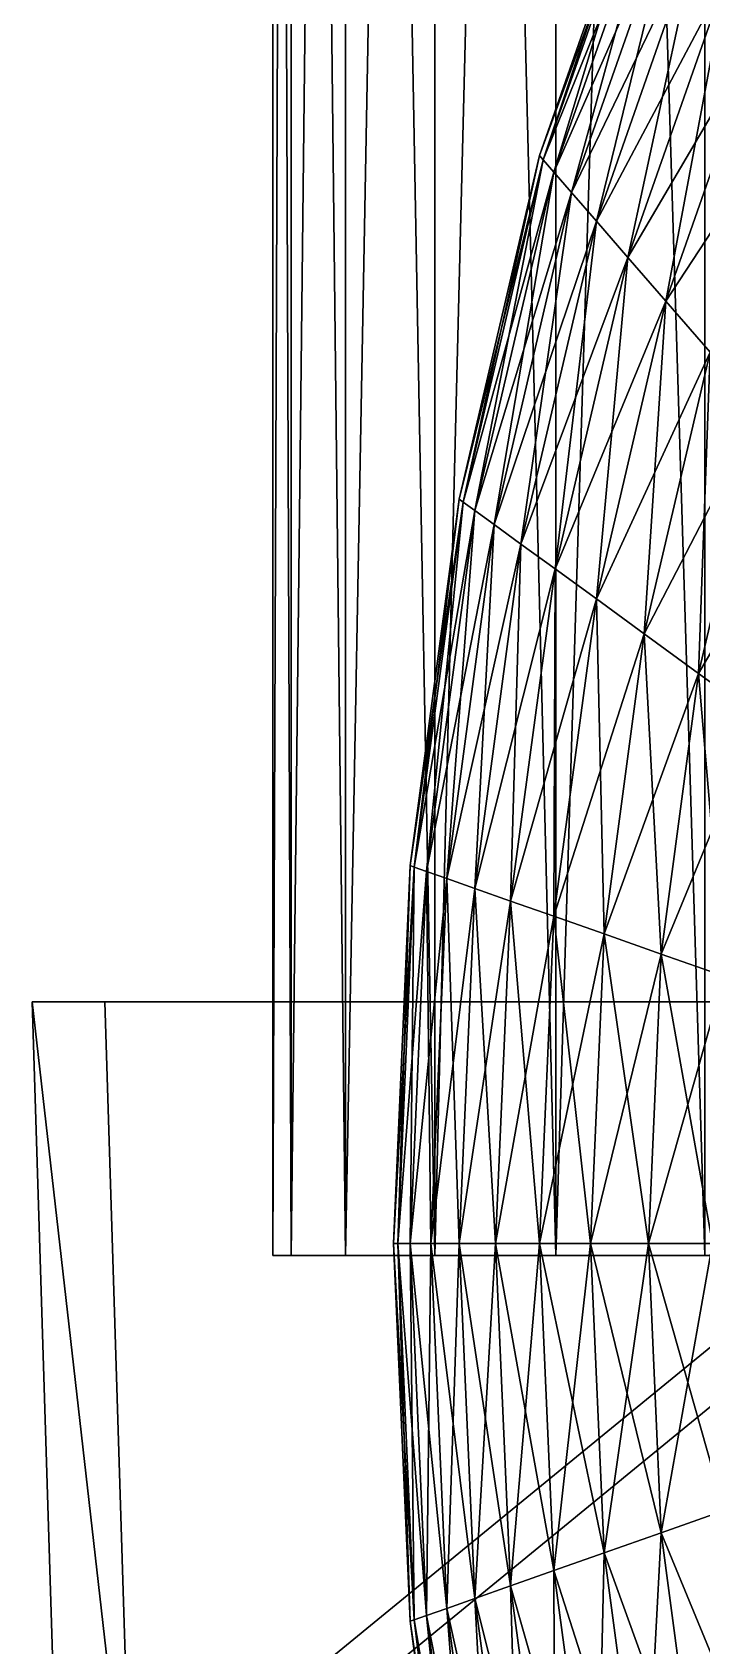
# Model space of a CAD drawing. Header units: metres. Extents: x -1.48 to 1.48, y -3.04 to 2.
# Drawn here: x -1.4596 to -1.2936, y -0.5249 to -0.1244 of the extents above; entities that cross this region are included whole.
import ezdxf

# ---------------------------------------------------------------- set-up
doc = ezdxf.new("R2010")
doc.units = ezdxf.units.M

msp = doc.modelspace()

# ---------------------------------------------------------------- linework, layer by layer
at = {"layer": 'Cylinder 3'}
for points in [[(-1.4, -0.428, -0.281), (-1.39544, 0.772, -0.22891), (-1.39544, -0.428, -0.22891)], [(-1.4, -0.428, -0.281), (-1.4, 0.772, -0.281), (-1.39544, 0.772, -0.22891)], [(-1.39544, -0.428, -0.33309), (-1.4, 0.772, -0.281), (-1.4, -0.428, -0.281)], [(-1.39544, -0.428, -0.33309), (-1.39544, 0.772, -0.33309), (-1.4, 0.772, -0.281)], [(-1.39544, -0.428, -0.22891), (-1.38191, 0.772, -0.17839), (-1.38191, -0.428, -0.17839)], [(-1.39544, -0.428, -0.22891), (-1.39544, 0.772, -0.22891), (-1.38191, 0.772, -0.17839)], [(-1.38191, -0.428, -0.38361), (-1.39544, 0.772, -0.33309), (-1.39544, -0.428, -0.33309)], [(-1.38191, -0.428, -0.38361), (-1.38191, 0.772, -0.38361), (-1.39544, 0.772, -0.33309)], [(-1.38191, -0.428, -0.17839), (-1.35981, 0.772, -0.131), (-1.35981, -0.428, -0.131)], [(-1.38191, -0.428, -0.17839), (-1.38191, 0.772, -0.17839), (-1.35981, 0.772, -0.131)], [(-1.35981, -0.428, -0.431), (-1.38191, 0.772, -0.38361), (-1.38191, -0.428, -0.38361)], [(-1.35981, -0.428, -0.431), (-1.35981, 0.772, -0.431), (-1.38191, 0.772, -0.38361)], [(-1.35981, -0.428, -0.131), (-1.32981, 0.772, -0.08816), (-1.32981, -0.428, -0.08816)], [(-1.35981, -0.428, -0.131), (-1.35981, 0.772, -0.131), (-1.32981, 0.772, -0.08816)], [(-1.32981, -0.428, -0.47384), (-1.35981, 0.772, -0.431), (-1.35981, -0.428, -0.431)], [(-1.32981, -0.428, -0.47384), (-1.32981, 0.772, -0.47384), (-1.35981, 0.772, -0.431)], [(-1.32981, -0.428, -0.08816), (-1.29284, 0.772, -0.05119), (-1.29284, -0.428, -0.05119)], [(-1.32981, -0.428, -0.08816), (-1.32981, 0.772, -0.08816), (-1.29284, 0.772, -0.05119)], [(-1.29284, -0.428, -0.51081), (-1.32981, 0.772, -0.47384), (-1.32981, -0.428, -0.47384)], [(-1.29284, -0.428, -0.51081), (-1.29284, 0.772, -0.51081), (-1.32981, 0.772, -0.47384)], [(-1.1, -0.428, -0.281), (-1.4, -0.428, -0.281), (-1.39544, -0.428, -0.22891)], [(-1.4, -0.428, -0.281), (-1.39544, -0.428, -0.22891), (-1.39544, -0.428, -0.22891)], [(-1.4, -0.428, -0.281), (-1.4, -0.428, -0.281), (-1.39544, -0.428, -0.22891)], [(-1.1, -0.428, -0.281), (-1.4, -0.428, -0.281), (-1.1, -0.428, -0.281)], [(-1.1, -0.428, -0.281), (-1.39544, -0.428, -0.33309), (-1.4, -0.428, -0.281)], [(-1.39544, -0.428, -0.33309), (-1.4, -0.428, -0.281), (-1.4, -0.428, -0.281)], [(-1.39544, -0.428, -0.33309), (-1.39544, -0.428, -0.33309), (-1.4, -0.428, -0.281)], [(-1.1, -0.428, -0.281), (-1.39544, -0.428, -0.22891), (-1.38191, -0.428, -0.17839)], [(-1.39544, -0.428, -0.22891), (-1.38191, -0.428, -0.17839), (-1.38191, -0.428, -0.17839)], [(-1.39544, -0.428, -0.22891), (-1.39544, -0.428, -0.22891), (-1.38191, -0.428, -0.17839)], [(-1.1, -0.428, -0.281), (-1.39544, -0.428, -0.22891), (-1.1, -0.428, -0.281)], [(-1.1, -0.428, -0.281), (-1.39544, -0.428, -0.33309), (-1.1, -0.428, -0.281)], [(-1.1, -0.428, -0.281), (-1.38191, -0.428, -0.38361), (-1.39544, -0.428, -0.33309)], [(-1.38191, -0.428, -0.38361), (-1.39544, -0.428, -0.33309), (-1.39544, -0.428, -0.33309)], [(-1.38191, -0.428, -0.38361), (-1.38191, -0.428, -0.38361), (-1.39544, -0.428, -0.33309)], [(-1.1, -0.428, -0.281), (-1.38191, -0.428, -0.17839), (-1.35981, -0.428, -0.131)], [(-1.38191, -0.428, -0.17839), (-1.35981, -0.428, -0.131), (-1.35981, -0.428, -0.131)], [(-1.38191, -0.428, -0.17839), (-1.38191, -0.428, -0.17839), (-1.35981, -0.428, -0.131)], [(-1.1, -0.428, -0.281), (-1.38191, -0.428, -0.17839), (-1.1, -0.428, -0.281)], [(-1.1, -0.428, -0.281), (-1.38191, -0.428, -0.38361), (-1.1, -0.428, -0.281)], [(-1.1, -0.428, -0.281), (-1.35981, -0.428, -0.431), (-1.38191, -0.428, -0.38361)], [(-1.35981, -0.428, -0.431), (-1.38191, -0.428, -0.38361), (-1.38191, -0.428, -0.38361)], [(-1.35981, -0.428, -0.431), (-1.35981, -0.428, -0.431), (-1.38191, -0.428, -0.38361)], [(-1.1, -0.428, -0.281), (-1.35981, -0.428, -0.131), (-1.32981, -0.428, -0.08816)], [(-1.35981, -0.428, -0.131), (-1.32981, -0.428, -0.08816), (-1.32981, -0.428, -0.08816)], [(-1.35981, -0.428, -0.131), (-1.35981, -0.428, -0.131), (-1.32981, -0.428, -0.08816)], [(-1.1, -0.428, -0.281), (-1.35981, -0.428, -0.131), (-1.1, -0.428, -0.281)], [(-1.1, -0.428, -0.281), (-1.35981, -0.428, -0.431), (-1.1, -0.428, -0.281)], [(-1.1, -0.428, -0.281), (-1.32981, -0.428, -0.47384), (-1.35981, -0.428, -0.431)], [(-1.32981, -0.428, -0.47384), (-1.35981, -0.428, -0.431), (-1.35981, -0.428, -0.431)], [(-1.32981, -0.428, -0.47384), (-1.32981, -0.428, -0.47384), (-1.35981, -0.428, -0.431)], [(-1.1, -0.428, -0.281), (-1.32981, -0.428, -0.08816), (-1.29284, -0.428, -0.05119)], [(-1.32981, -0.428, -0.08816), (-1.29284, -0.428, -0.05119), (-1.29284, -0.428, -0.05119)], [(-1.32981, -0.428, -0.08816), (-1.32981, -0.428, -0.08816), (-1.29284, -0.428, -0.05119)], [(-1.1, -0.428, -0.281), (-1.32981, -0.428, -0.08816), (-1.1, -0.428, -0.281)], [(-1.1, -0.428, -0.281), (-1.32981, -0.428, -0.47384), (-1.1, -0.428, -0.281)], [(-1.1, -0.428, -0.281), (-1.29284, -0.428, -0.51081), (-1.32981, -0.428, -0.47384)], [(-1.29284, -0.428, -0.51081), (-1.32981, -0.428, -0.47384), (-1.32981, -0.428, -0.47384)], [(-1.29284, -0.428, -0.51081), (-1.29284, -0.428, -0.51081), (-1.32981, -0.428, -0.47384)]]:
    msp.add_3dface(points, dxfattribs=at)
at = {"layer": 'Prism 16'}
for points in [[(-1.44162, -0.365, -0.06269), (-1.45962, -0.365, -0.09387), (-1.18682, -0.365, -0.25137)], [(-1.43487, -0.583, -0.06659), (-1.45962, -0.365, -0.09387), (-1.44162, -0.365, -0.06269)], [(-1.43487, -0.583, -0.06659), (-1.45287, -0.583, -0.09777), (-1.45962, -0.365, -0.09387)], [(-1.45962, -0.365, -0.09387), (-1.45287, -0.583, -0.09777), (-1.18682, -0.365, -0.25137)], [(-1.43404, -0.76649, -0.10864), (-1.18682, -0.365, -0.25137), (-1.45287, -0.583, -0.09777)], [(-1.44162, -0.365, -0.06269), (-1.18682, -0.365, -0.25137), (-1.16882, -0.365, -0.22019)], [(-1.44162, -0.365, -0.06269), (-1.16882, -0.365, -0.22019), (-1.43487, -0.583, -0.06659)], [(-1.41604, -0.76649, -0.07746), (-1.43487, -0.583, -0.06659), (-1.16882, -0.365, -0.22019)], [(-1.43404, -0.76649, -0.10864), (-1.40527, -0.91845, -0.12525), (-1.18682, -0.365, -0.25137)], [(-1.41604, -0.76649, -0.07746), (-1.16882, -0.365, -0.22019), (-1.38727, -0.91845, -0.09407)], [(-1.36868, -1.04188, -0.14637), (-1.18682, -0.365, -0.25137), (-1.40527, -0.91845, -0.12525)], [(-1.35068, -1.04188, -0.11519), (-1.38727, -0.91845, -0.09407), (-1.16882, -0.365, -0.22019)], [(-1.18682, -0.365, -0.25137), (-1.36868, -1.04188, -0.14637), (-1.32641, -1.13976, -0.17078)], [(-1.16882, -0.365, -0.22019), (-1.30841, -1.13976, -0.1396), (-1.35068, -1.04188, -0.11519)], [(-1.18682, -1.31, -0.25137), (-1.18682, -0.365, -0.25137), (-1.32641, -1.13976, -0.17078)], [(-1.16882, -0.365, -0.22019), (-1.16882, -1.31, -0.22019), (-1.30841, -1.13976, -0.1396)]]:
    msp.add_3dface(points, dxfattribs=at)
at = {"layer": 'Sphere'}
for points in [[(-1.33294, -0.15603, -0.25747), (-1.33383, -0.155, -0.281), (-1.30683, -0.0779, -0.281)], [(-1.33383, -0.155, -0.281), (-1.30604, -0.07922, -0.30453), (-1.30683, -0.0779, -0.281)], [(-1.33383, -0.155, -0.281), (-1.33294, -0.15603, -0.30453), (-1.30604, -0.07922, -0.30453)], [(-1.33294, -0.15603, -0.25747), (-1.30683, -0.0779, -0.281), (-1.30604, -0.07922, -0.25747)], [(-1.33027, -0.1591, -0.23411), (-1.33294, -0.15603, -0.25747), (-1.30604, -0.07922, -0.25747)], [(-1.33294, -0.15603, -0.30453), (-1.30369, -0.08317, -0.32788), (-1.30604, -0.07922, -0.30453)], [(-1.33027, -0.1591, -0.23411), (-1.30604, -0.07922, -0.25747), (-1.30369, -0.08317, -0.23411)], [(-1.33294, -0.15603, -0.30453), (-1.33027, -0.1591, -0.32788), (-1.30369, -0.08317, -0.32788)], [(-1.32586, -0.1642, -0.21112), (-1.33027, -0.1591, -0.23411), (-1.30369, -0.08317, -0.23411)], [(-1.33027, -0.1591, -0.32788), (-1.29978, -0.08972, -0.35088), (-1.30369, -0.08317, -0.32788)], [(-1.32586, -0.1642, -0.21112), (-1.30369, -0.08317, -0.23411), (-1.29978, -0.08972, -0.21112)], [(-1.33027, -0.1591, -0.32788), (-1.32586, -0.1642, -0.35088), (-1.29978, -0.08972, -0.35088)], [(-1.31973, -0.17128, -0.18865), (-1.32586, -0.1642, -0.21112), (-1.29978, -0.08972, -0.21112)], [(-1.32586, -0.1642, -0.35088), (-1.29436, -0.09883, -0.37335), (-1.29978, -0.08972, -0.35088)], [(-1.31973, -0.17128, -0.18865), (-1.29978, -0.08972, -0.21112), (-1.29436, -0.09883, -0.18865)], [(-1.32586, -0.1642, -0.35088), (-1.31973, -0.17128, -0.37335), (-1.29436, -0.09883, -0.37335)], [(-1.31192, -0.1803, -0.16689), (-1.31973, -0.17128, -0.18865), (-1.29436, -0.09883, -0.18865)], [(-1.31973, -0.17128, -0.37335), (-1.28745, -0.11042, -0.39511), (-1.29436, -0.09883, -0.37335)], [(-1.31192, -0.1803, -0.16689), (-1.29436, -0.09883, -0.18865), (-1.28745, -0.11042, -0.16689)], [(-1.31973, -0.17128, -0.37335), (-1.31192, -0.1803, -0.39511), (-1.28745, -0.11042, -0.39511)], [(-1.3025, -0.19117, -0.146), (-1.31192, -0.1803, -0.16689), (-1.28745, -0.11042, -0.16689)], [(-1.31192, -0.1803, -0.39511), (-1.27912, -0.1244, -0.416), (-1.28745, -0.11042, -0.39511)], [(-1.3025, -0.19117, -0.146), (-1.28745, -0.11042, -0.16689), (-1.27912, -0.1244, -0.146)], [(-1.31192, -0.1803, -0.39511), (-1.3025, -0.19117, -0.416), (-1.27912, -0.1244, -0.416)], [(-1.29154, -0.20383, -0.12613), (-1.3025, -0.19117, -0.146), (-1.27912, -0.1244, -0.146)], [(-1.3025, -0.19117, -0.416), (-1.26943, -0.14067, -0.43587), (-1.27912, -0.1244, -0.416)], [(-1.3025, -0.19117, -0.416), (-1.29154, -0.20383, -0.43587), (-1.26943, -0.14067, -0.43587)], [(-1.35275, -0.24101, -0.25747), (-1.35372, -0.24031, -0.281), (-1.33383, -0.155, -0.281)], [(-1.35372, -0.24031, -0.281), (-1.33294, -0.15603, -0.30453), (-1.33383, -0.155, -0.281)], [(-1.35372, -0.24031, -0.281), (-1.35275, -0.24101, -0.30453), (-1.33294, -0.15603, -0.30453)], [(-1.35275, -0.24101, -0.25747), (-1.33383, -0.155, -0.281), (-1.33294, -0.15603, -0.25747)], [(-1.34986, -0.24312, -0.23411), (-1.35275, -0.24101, -0.25747), (-1.33294, -0.15603, -0.25747)], [(-1.35275, -0.24101, -0.30453), (-1.33027, -0.1591, -0.32788), (-1.33294, -0.15603, -0.30453)], [(-1.34986, -0.24312, -0.23411), (-1.33294, -0.15603, -0.25747), (-1.33027, -0.1591, -0.23411)], [(-1.35275, -0.24101, -0.30453), (-1.34986, -0.24312, -0.32788), (-1.33027, -0.1591, -0.32788)], [(-1.34507, -0.2466, -0.21112), (-1.34986, -0.24312, -0.23411), (-1.33027, -0.1591, -0.23411)], [(-1.34986, -0.24312, -0.32788), (-1.32586, -0.1642, -0.35088), (-1.33027, -0.1591, -0.32788)], [(-1.34507, -0.2466, -0.21112), (-1.33027, -0.1591, -0.23411), (-1.32586, -0.1642, -0.21112)], [(-1.34986, -0.24312, -0.32788), (-1.34507, -0.2466, -0.35088), (-1.32586, -0.1642, -0.35088)], [(-1.33842, -0.25145, -0.18865), (-1.34507, -0.2466, -0.21112), (-1.32586, -0.1642, -0.21112)], [(-1.34507, -0.2466, -0.35088), (-1.31973, -0.17128, -0.37335), (-1.32586, -0.1642, -0.35088)], [(-1.33842, -0.25145, -0.18865), (-1.32586, -0.1642, -0.21112), (-1.31973, -0.17128, -0.18865)], [(-1.34507, -0.2466, -0.35088), (-1.33842, -0.25145, -0.37335), (-1.31973, -0.17128, -0.37335)], [(-1.32995, -0.25761, -0.16689), (-1.33842, -0.25145, -0.18865), (-1.31973, -0.17128, -0.18865)], [(-1.33842, -0.25145, -0.37335), (-1.31192, -0.1803, -0.39511), (-1.31973, -0.17128, -0.37335)], [(-1.32995, -0.25761, -0.16689), (-1.31973, -0.17128, -0.18865), (-1.31192, -0.1803, -0.16689)], [(-1.33842, -0.25145, -0.37335), (-1.32995, -0.25761, -0.39511), (-1.31192, -0.1803, -0.39511)], [(-1.31973, -0.26505, -0.146), (-1.32995, -0.25761, -0.16689), (-1.31192, -0.1803, -0.16689)], [(-1.32995, -0.25761, -0.39511), (-1.3025, -0.19117, -0.416), (-1.31192, -0.1803, -0.39511)], [(-1.31973, -0.26505, -0.146), (-1.31192, -0.1803, -0.16689), (-1.3025, -0.19117, -0.146)], [(-1.32995, -0.25761, -0.39511), (-1.31973, -0.26505, -0.416), (-1.3025, -0.19117, -0.416)], [(-1.30783, -0.27371, -0.12613), (-1.31973, -0.26505, -0.146), (-1.3025, -0.19117, -0.146)], [(-1.31973, -0.26505, -0.416), (-1.29154, -0.20383, -0.43587), (-1.3025, -0.19117, -0.416)], [(-1.30783, -0.27371, -0.12613), (-1.3025, -0.19117, -0.146), (-1.29154, -0.20383, -0.12613)], [(-1.31973, -0.26505, -0.416), (-1.30783, -0.27371, -0.43587), (-1.29154, -0.20383, -0.43587)], [(-1.29436, -0.28352, -0.10745), (-1.30783, -0.27371, -0.12613), (-1.29154, -0.20383, -0.12613)], [(-1.30783, -0.27371, -0.43587), (-1.27912, -0.21817, -0.45455), (-1.29154, -0.20383, -0.43587)], [(-1.29436, -0.28352, -0.10745), (-1.29154, -0.20383, -0.12613), (-1.27912, -0.21817, -0.10745)], [(-1.30783, -0.27371, -0.43587), (-1.29436, -0.28352, -0.45455), (-1.27912, -0.21817, -0.45455)], [(-1.2794, -0.2944, -0.09008), (-1.29436, -0.28352, -0.10745), (-1.27912, -0.21817, -0.10745)], [(-1.29436, -0.28352, -0.45455), (-1.26534, -0.23408, -0.47192), (-1.27912, -0.21817, -0.45455)], [(-1.29436, -0.28352, -0.45455), (-1.2794, -0.2944, -0.47192), (-1.26534, -0.23408, -0.47192)], [(-1.36489, -0.33159, -0.25747), (-1.3659, -0.33123, -0.281), (-1.35372, -0.24031, -0.281)], [(-1.3659, -0.33123, -0.281), (-1.35275, -0.24101, -0.30453), (-1.35372, -0.24031, -0.281)], [(-1.3659, -0.33123, -0.281), (-1.36489, -0.33159, -0.30453), (-1.35275, -0.24101, -0.30453)], [(-1.36489, -0.33159, -0.25747), (-1.35372, -0.24031, -0.281), (-1.35275, -0.24101, -0.25747)], [(-1.36186, -0.33266, -0.23411), (-1.36489, -0.33159, -0.25747), (-1.35275, -0.24101, -0.25747)], [(-1.36489, -0.33159, -0.30453), (-1.34986, -0.24312, -0.32788), (-1.35275, -0.24101, -0.30453)], [(-1.36489, -0.33159, -0.30453), (-1.36186, -0.33266, -0.32788), (-1.34986, -0.24312, -0.32788)], [(-1.36186, -0.33266, -0.23411), (-1.35275, -0.24101, -0.25747), (-1.34986, -0.24312, -0.23411)], [(-1.35684, -0.33443, -0.21112), (-1.36186, -0.33266, -0.23411), (-1.34986, -0.24312, -0.23411)], [(-1.36186, -0.33266, -0.32788), (-1.34507, -0.2466, -0.35088), (-1.34986, -0.24312, -0.32788)], [(-1.35684, -0.33443, -0.21112), (-1.34986, -0.24312, -0.23411), (-1.34507, -0.2466, -0.21112)], [(-1.36186, -0.33266, -0.32788), (-1.35684, -0.33443, -0.35088), (-1.34507, -0.2466, -0.35088)], [(-1.34986, -0.33689, -0.18865), (-1.35684, -0.33443, -0.21112), (-1.34507, -0.2466, -0.21112)], [(-1.35684, -0.33443, -0.35088), (-1.33842, -0.25145, -0.37335), (-1.34507, -0.2466, -0.35088)], [(-1.34986, -0.33689, -0.18865), (-1.34507, -0.2466, -0.21112), (-1.33842, -0.25145, -0.18865)], [(-1.35684, -0.33443, -0.35088), (-1.34986, -0.33689, -0.37335), (-1.33842, -0.25145, -0.37335)], [(-1.34099, -0.34002, -0.16689), (-1.34986, -0.33689, -0.18865), (-1.33842, -0.25145, -0.18865)], [(-1.34986, -0.33689, -0.37335), (-1.32995, -0.25761, -0.39511), (-1.33842, -0.25145, -0.37335)], [(-1.34099, -0.34002, -0.16689), (-1.33842, -0.25145, -0.18865), (-1.32995, -0.25761, -0.16689)], [(-1.34986, -0.33689, -0.37335), (-1.34099, -0.34002, -0.39511), (-1.32995, -0.25761, -0.39511)], [(-1.33027, -0.34379, -0.146), (-1.34099, -0.34002, -0.16689), (-1.32995, -0.25761, -0.16689)], [(-1.34099, -0.34002, -0.39511), (-1.31973, -0.26505, -0.416), (-1.32995, -0.25761, -0.39511)], [(-1.33027, -0.34379, -0.146), (-1.32995, -0.25761, -0.16689), (-1.31973, -0.26505, -0.146)], [(-1.34099, -0.34002, -0.39511), (-1.33027, -0.34379, -0.416), (-1.31973, -0.26505, -0.416)], [(-1.31781, -0.34819, -0.12613), (-1.33027, -0.34379, -0.146), (-1.31973, -0.26505, -0.146)], [(-1.33027, -0.34379, -0.416), (-1.30783, -0.27371, -0.43587), (-1.31973, -0.26505, -0.416)], [(-1.31781, -0.34819, -0.12613), (-1.31973, -0.26505, -0.146), (-1.30783, -0.27371, -0.12613)], [(-1.33027, -0.34379, -0.416), (-1.31781, -0.34819, -0.43587), (-1.30783, -0.27371, -0.43587)], [(-1.30369, -0.35317, -0.10745), (-1.31781, -0.34819, -0.12613), (-1.30783, -0.27371, -0.12613)], [(-1.31781, -0.34819, -0.43587), (-1.29436, -0.28352, -0.45455), (-1.30783, -0.27371, -0.43587)], [(-1.30369, -0.35317, -0.10745), (-1.30783, -0.27371, -0.12613), (-1.29436, -0.28352, -0.10745)], [(-1.31781, -0.34819, -0.43587), (-1.30369, -0.35317, -0.45455), (-1.29436, -0.28352, -0.45455)], [(-1.28802, -0.3587, -0.09008), (-1.30369, -0.35317, -0.10745), (-1.29436, -0.28352, -0.10745)], [(-1.30369, -0.35317, -0.45455), (-1.2794, -0.2944, -0.47192), (-1.29436, -0.28352, -0.45455)], [(-1.28802, -0.3587, -0.09008), (-1.29436, -0.28352, -0.10745), (-1.2794, -0.2944, -0.09008)], [(-1.30369, -0.35317, -0.45455), (-1.28802, -0.3587, -0.47192), (-1.2794, -0.2944, -0.47192)], [(-1.36897, -0.425, -0.25747), (-1.37, -0.425, -0.281), (-1.3659, -0.33123, -0.281)], [(-1.37, -0.425, -0.281), (-1.36489, -0.33159, -0.30453), (-1.3659, -0.33123, -0.281)], [(-1.37, -0.425, -0.281), (-1.36897, -0.425, -0.30453), (-1.36489, -0.33159, -0.30453)], [(-1.36897, -0.425, -0.25747), (-1.3659, -0.33123, -0.281), (-1.36489, -0.33159, -0.25747)], [(-1.3659, -0.425, -0.23411), (-1.36897, -0.425, -0.25747), (-1.36489, -0.33159, -0.25747)], [(-1.36897, -0.425, -0.30453), (-1.36186, -0.33266, -0.32788), (-1.36489, -0.33159, -0.30453)], [(-1.3659, -0.425, -0.23411), (-1.36489, -0.33159, -0.25747), (-1.36186, -0.33266, -0.23411)], [(-1.36897, -0.425, -0.30453), (-1.3659, -0.425, -0.32788), (-1.36186, -0.33266, -0.32788)], [(-1.3608, -0.425, -0.21112), (-1.3659, -0.425, -0.23411), (-1.36186, -0.33266, -0.23411)], [(-1.3659, -0.425, -0.32788), (-1.35684, -0.33443, -0.35088), (-1.36186, -0.33266, -0.32788)], [(-1.3659, -0.425, -0.32788), (-1.3608, -0.425, -0.35088), (-1.35684, -0.33443, -0.35088)], [(-1.3608, -0.425, -0.21112), (-1.36186, -0.33266, -0.23411), (-1.35684, -0.33443, -0.21112)], [(-1.35372, -0.425, -0.18865), (-1.3608, -0.425, -0.21112), (-1.35684, -0.33443, -0.21112)], [(-1.3608, -0.425, -0.35088), (-1.34986, -0.33689, -0.37335), (-1.35684, -0.33443, -0.35088)], [(-1.35372, -0.425, -0.18865), (-1.35684, -0.33443, -0.21112), (-1.34986, -0.33689, -0.18865)], [(-1.3608, -0.425, -0.35088), (-1.35372, -0.425, -0.37335), (-1.34986, -0.33689, -0.37335)], [(-1.3447, -0.425, -0.16689), (-1.35372, -0.425, -0.18865), (-1.34986, -0.33689, -0.18865)], [(-1.35372, -0.425, -0.37335), (-1.34099, -0.34002, -0.39511), (-1.34986, -0.33689, -0.37335)], [(-1.35372, -0.425, -0.37335), (-1.3447, -0.425, -0.39511), (-1.34099, -0.34002, -0.39511)], [(-1.3447, -0.425, -0.16689), (-1.34986, -0.33689, -0.18865), (-1.34099, -0.34002, -0.16689)], [(-1.33383, -0.425, -0.146), (-1.3447, -0.425, -0.16689), (-1.34099, -0.34002, -0.16689)], [(-1.3447, -0.425, -0.39511), (-1.33027, -0.34379, -0.416), (-1.34099, -0.34002, -0.39511)], [(-1.33383, -0.425, -0.146), (-1.34099, -0.34002, -0.16689), (-1.33027, -0.34379, -0.146)], [(-1.3447, -0.425, -0.39511), (-1.33383, -0.425, -0.416), (-1.33027, -0.34379, -0.416)], [(-1.32117, -0.425, -0.12613), (-1.33383, -0.425, -0.146), (-1.33027, -0.34379, -0.146)], [(-1.33383, -0.425, -0.416), (-1.31781, -0.34819, -0.43587), (-1.33027, -0.34379, -0.416)], [(-1.32117, -0.425, -0.12613), (-1.33027, -0.34379, -0.146), (-1.31781, -0.34819, -0.12613)], [(-1.33383, -0.425, -0.416), (-1.32117, -0.425, -0.43587), (-1.31781, -0.34819, -0.43587)], [(-1.30683, -0.425, -0.10745), (-1.32117, -0.425, -0.12613), (-1.31781, -0.34819, -0.12613)], [(-1.32117, -0.425, -0.43587), (-1.30369, -0.35317, -0.45455), (-1.31781, -0.34819, -0.43587)], [(-1.30683, -0.425, -0.10745), (-1.31781, -0.34819, -0.12613), (-1.30369, -0.35317, -0.10745)], [(-1.32117, -0.425, -0.43587), (-1.30683, -0.425, -0.45455), (-1.30369, -0.35317, -0.45455)], [(-1.29092, -0.425, -0.09008), (-1.30683, -0.425, -0.10745), (-1.30369, -0.35317, -0.10745)], [(-1.30683, -0.425, -0.45455), (-1.28802, -0.3587, -0.47192), (-1.30369, -0.35317, -0.45455)], [(-1.29092, -0.425, -0.09008), (-1.30369, -0.35317, -0.10745), (-1.28802, -0.3587, -0.09008)], [(-1.30683, -0.425, -0.45455), (-1.29092, -0.425, -0.47192), (-1.28802, -0.3587, -0.47192)], [(-1.36489, -0.51841, -0.25747), (-1.37, -0.425, -0.281), (-1.36897, -0.425, -0.25747)], [(-1.36489, -0.51841, -0.25747), (-1.3659, -0.51877, -0.281), (-1.37, -0.425, -0.281)], [(-1.3659, -0.51877, -0.281), (-1.36897, -0.425, -0.30453), (-1.37, -0.425, -0.281)], [(-1.36186, -0.51735, -0.23411), (-1.36897, -0.425, -0.25747), (-1.3659, -0.425, -0.23411)], [(-1.36186, -0.51735, -0.23411), (-1.36489, -0.51841, -0.25747), (-1.36897, -0.425, -0.25747)], [(-1.3659, -0.51877, -0.281), (-1.36489, -0.51841, -0.30453), (-1.36897, -0.425, -0.30453)], [(-1.36489, -0.51841, -0.30453), (-1.3659, -0.425, -0.32788), (-1.36897, -0.425, -0.30453)], [(-1.35684, -0.51558, -0.21112), (-1.3659, -0.425, -0.23411), (-1.3608, -0.425, -0.21112)], [(-1.35684, -0.51558, -0.21112), (-1.36186, -0.51735, -0.23411), (-1.3659, -0.425, -0.23411)], [(-1.36489, -0.51841, -0.30453), (-1.36186, -0.51735, -0.32788), (-1.3659, -0.425, -0.32788)], [(-1.36186, -0.51735, -0.32788), (-1.3608, -0.425, -0.35088), (-1.3659, -0.425, -0.32788)], [(-1.36186, -0.51735, -0.32788), (-1.35684, -0.51558, -0.35088), (-1.3608, -0.425, -0.35088)], [(-1.34986, -0.51312, -0.18865), (-1.3608, -0.425, -0.21112), (-1.35372, -0.425, -0.18865)], [(-1.34986, -0.51312, -0.18865), (-1.35684, -0.51558, -0.21112), (-1.3608, -0.425, -0.21112)], [(-1.35684, -0.51558, -0.35088), (-1.35372, -0.425, -0.37335), (-1.3608, -0.425, -0.35088)], [(-1.35684, -0.51558, -0.35088), (-1.34986, -0.51312, -0.37335), (-1.35372, -0.425, -0.37335)], [(-1.34099, -0.50999, -0.16689), (-1.35372, -0.425, -0.18865), (-1.3447, -0.425, -0.16689)], [(-1.34099, -0.50999, -0.16689), (-1.34986, -0.51312, -0.18865), (-1.35372, -0.425, -0.18865)], [(-1.34986, -0.51312, -0.37335), (-1.3447, -0.425, -0.39511), (-1.35372, -0.425, -0.37335)], [(-1.34986, -0.51312, -0.37335), (-1.34099, -0.50999, -0.39511), (-1.3447, -0.425, -0.39511)], [(-1.33027, -0.50621, -0.146), (-1.3447, -0.425, -0.16689), (-1.33383, -0.425, -0.146)], [(-1.33027, -0.50621, -0.146), (-1.34099, -0.50999, -0.16689), (-1.3447, -0.425, -0.16689)], [(-1.34099, -0.50999, -0.39511), (-1.33383, -0.425, -0.416), (-1.3447, -0.425, -0.39511)], [(-1.34099, -0.50999, -0.39511), (-1.33027, -0.50621, -0.416), (-1.33383, -0.425, -0.416)], [(-1.31781, -0.50181, -0.12613), (-1.33383, -0.425, -0.146), (-1.32117, -0.425, -0.12613)], [(-1.31781, -0.50181, -0.12613), (-1.33027, -0.50621, -0.146), (-1.33383, -0.425, -0.146)], [(-1.33027, -0.50621, -0.416), (-1.32117, -0.425, -0.43587), (-1.33383, -0.425, -0.416)], [(-1.33027, -0.50621, -0.416), (-1.31781, -0.50181, -0.43587), (-1.32117, -0.425, -0.43587)], [(-1.30369, -0.49683, -0.10745), (-1.32117, -0.425, -0.12613), (-1.30683, -0.425, -0.10745)], [(-1.30369, -0.49683, -0.10745), (-1.31781, -0.50181, -0.12613), (-1.32117, -0.425, -0.12613)], [(-1.31781, -0.50181, -0.43587), (-1.30683, -0.425, -0.45455), (-1.32117, -0.425, -0.43587)], [(-1.31781, -0.50181, -0.43587), (-1.30369, -0.49683, -0.45455), (-1.30683, -0.425, -0.45455)], [(-1.28802, -0.49131, -0.09008), (-1.30683, -0.425, -0.10745), (-1.29092, -0.425, -0.09008)], [(-1.28802, -0.49131, -0.09008), (-1.30369, -0.49683, -0.10745), (-1.30683, -0.425, -0.10745)], [(-1.30369, -0.49683, -0.45455), (-1.29092, -0.425, -0.47192), (-1.30683, -0.425, -0.45455)], [(-1.30369, -0.49683, -0.45455), (-1.28802, -0.49131, -0.47192), (-1.29092, -0.425, -0.47192)], [(-1.2794, -0.5556, -0.09008), (-1.30369, -0.49683, -0.10745), (-1.28802, -0.49131, -0.09008)], [(-1.29436, -0.56648, -0.45455), (-1.28802, -0.49131, -0.47192), (-1.30369, -0.49683, -0.45455)], [(-1.29436, -0.56648, -0.45455), (-1.2794, -0.5556, -0.47192), (-1.28802, -0.49131, -0.47192)], [(-1.29436, -0.56648, -0.10745), (-1.31781, -0.50181, -0.12613), (-1.30369, -0.49683, -0.10745)], [(-1.30783, -0.57629, -0.43587), (-1.30369, -0.49683, -0.45455), (-1.31781, -0.50181, -0.43587)], [(-1.30783, -0.57629, -0.43587), (-1.29436, -0.56648, -0.45455), (-1.30369, -0.49683, -0.45455)], [(-1.2794, -0.5556, -0.09008), (-1.29436, -0.56648, -0.10745), (-1.30369, -0.49683, -0.10745)], [(-1.30783, -0.57629, -0.12613), (-1.33027, -0.50621, -0.146), (-1.31781, -0.50181, -0.12613)], [(-1.31972, -0.58495, -0.416), (-1.31781, -0.50181, -0.43587), (-1.33027, -0.50621, -0.416)], [(-1.31972, -0.58495, -0.416), (-1.30783, -0.57629, -0.43587), (-1.31781, -0.50181, -0.43587)], [(-1.29436, -0.56648, -0.10745), (-1.30783, -0.57629, -0.12613), (-1.31781, -0.50181, -0.12613)], [(-1.31973, -0.58495, -0.146), (-1.34099, -0.50999, -0.16689), (-1.33027, -0.50621, -0.146)], [(-1.32995, -0.59239, -0.39511), (-1.33027, -0.50621, -0.416), (-1.34099, -0.50999, -0.39511)], [(-1.30783, -0.57629, -0.12613), (-1.31973, -0.58495, -0.146), (-1.33027, -0.50621, -0.146)], [(-1.32995, -0.59239, -0.39511), (-1.31972, -0.58495, -0.416), (-1.33027, -0.50621, -0.416)], [(-1.32995, -0.59239, -0.16689), (-1.34986, -0.51312, -0.18865), (-1.34099, -0.50999, -0.16689)], [(-1.33842, -0.59855, -0.37335), (-1.34099, -0.50999, -0.39511), (-1.34986, -0.51312, -0.37335)], [(-1.31973, -0.58495, -0.146), (-1.32995, -0.59239, -0.16689), (-1.34099, -0.50999, -0.16689)], [(-1.33842, -0.59855, -0.37335), (-1.32995, -0.59239, -0.39511), (-1.34099, -0.50999, -0.39511)], [(-1.34507, -0.6034, -0.21112), (-1.36186, -0.51735, -0.23411), (-1.35684, -0.51558, -0.21112)], [(-1.34986, -0.60689, -0.32788), (-1.35684, -0.51558, -0.35088), (-1.36186, -0.51735, -0.32788)], [(-1.33842, -0.59855, -0.18865), (-1.35684, -0.51558, -0.21112), (-1.34986, -0.51312, -0.18865)], [(-1.34507, -0.6034, -0.35088), (-1.34986, -0.51312, -0.37335), (-1.35684, -0.51558, -0.35088)], [(-1.33842, -0.59855, -0.18865), (-1.34507, -0.6034, -0.21112), (-1.35684, -0.51558, -0.21112)], [(-1.34986, -0.60689, -0.32788), (-1.34507, -0.6034, -0.35088), (-1.35684, -0.51558, -0.35088)], [(-1.32995, -0.59239, -0.16689), (-1.33842, -0.59855, -0.18865), (-1.34986, -0.51312, -0.18865)], [(-1.34507, -0.6034, -0.35088), (-1.33842, -0.59855, -0.37335), (-1.34986, -0.51312, -0.37335)], [(-1.35275, -0.60899, -0.25747), (-1.3659, -0.51877, -0.281), (-1.36489, -0.51841, -0.25747)], [(-1.35372, -0.60969, -0.281), (-1.36489, -0.51841, -0.30453), (-1.3659, -0.51877, -0.281)], [(-1.35275, -0.60899, -0.25747), (-1.35372, -0.60969, -0.281), (-1.3659, -0.51877, -0.281)], [(-1.34986, -0.60689, -0.23411), (-1.36489, -0.51841, -0.25747), (-1.36186, -0.51735, -0.23411)], [(-1.35275, -0.60899, -0.30453), (-1.36186, -0.51735, -0.32788), (-1.36489, -0.51841, -0.30453)], [(-1.34986, -0.60689, -0.23411), (-1.35275, -0.60899, -0.25747), (-1.36489, -0.51841, -0.25747)], [(-1.35372, -0.60969, -0.281), (-1.35275, -0.60899, -0.30453), (-1.36489, -0.51841, -0.30453)], [(-1.34507, -0.6034, -0.21112), (-1.34986, -0.60689, -0.23411), (-1.36186, -0.51735, -0.23411)], [(-1.35275, -0.60899, -0.30453), (-1.34986, -0.60689, -0.32788), (-1.36186, -0.51735, -0.32788)]]:
    msp.add_3dface(points, dxfattribs=at)

doc.saveas('drawing.dxf')
